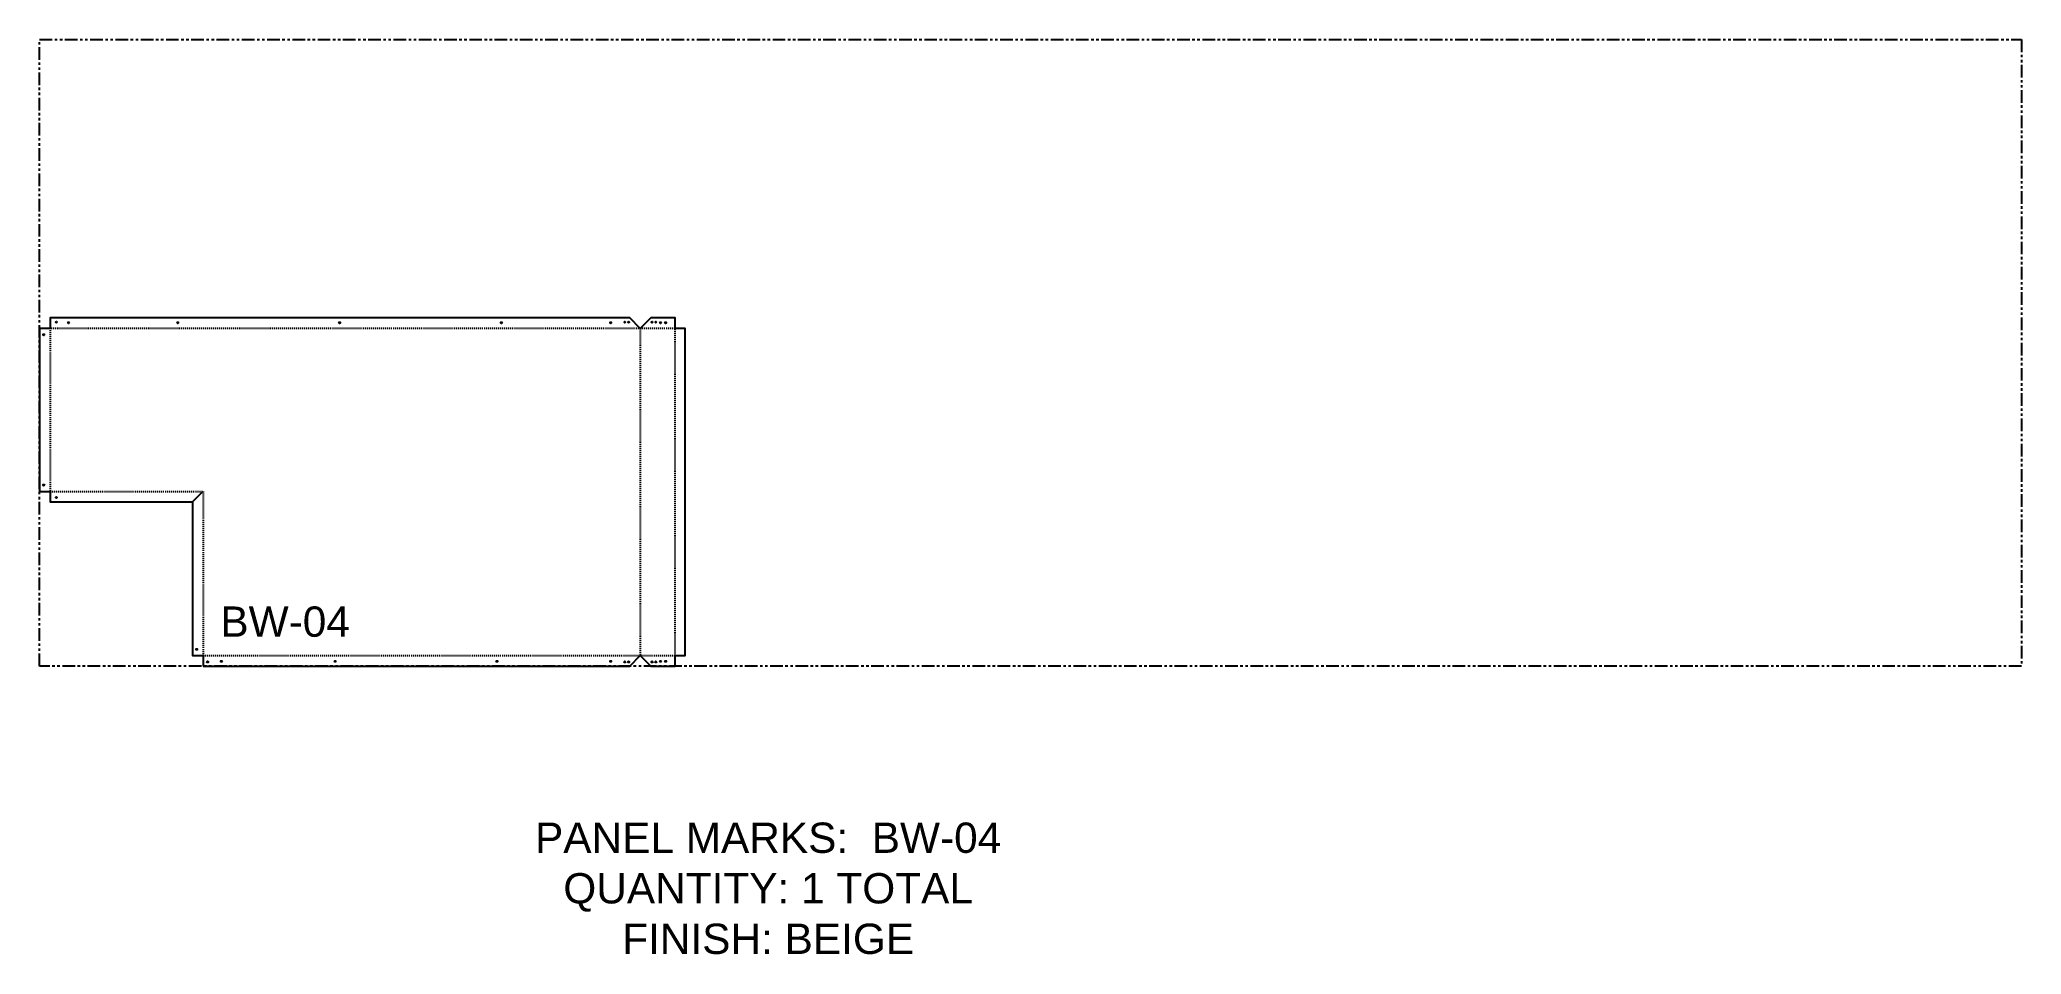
# Model space of a CAD drawing. Header units: inches. Extents: x 0 to 196, y -29 to 62.
import ezdxf

# ---------------------------------------------------------------- set-up
doc = ezdxf.new("R2010")
doc.units = ezdxf.units.IN
doc.header["$MEASUREMENT"] = 0
doc.linetypes.add('HIDDEN', pattern=[0.375, 0.25, -0.125])
doc.linetypes.add('PHANTOM', pattern=[2.5, 1.25, -0.25, 0.25, -0.25, 0.25, -0.25])
for name, color, linetype in [('DETAIL', 7, 'Continuous'), ('HOLES', 6, 'Continuous'), ('RELIEF', 82, 'Continuous'), ('ROUT', 1, 'HIDDEN'), ('SHEET', 5, 'PHANTOM'), ('TEXT', 2, 'PHANTOM')]:
    doc.layers.add(name, color=color, linetype=linetype)
doc.styles.get("Standard").update_dxf_attribs({"font": 'arial.ttf'})

msp = doc.modelspace()

# ---------------------------------------------------------------- linework, layer by layer
at = {"layer": 'DETAIL', "ltscale": 0.25}
msp.add_lwpolyline([(16.16, 0), (58.38, 0), (59.41, 1.04), (60.45, 0), (62.85, 0), (62.85, 1.04), (63.85, 1.04), (63.85, 33.41), (62.85, 33.41), (62.85, 34.45), (60.45, 34.45), (59.41, 33.41), (58.38, 34.45), (1.04, 34.45), (1.04, 33.41), (0, 33.41), (0, 17.29), (1.04, 17.29), (1.04, 16.26), (15.13, 16.26), (15.13, 1.04), (16.16, 1.04)], close=True, dxfattribs=at)
at = {"layer": 'HOLES', "ltscale": 0.25}
for centre in [(1.66, 34.04), (2.86, 33.98), (13.67, 33.98), (29.67, 33.98), (45.67, 33.98), (56.48, 33.98), (57.88, 34.04), (58.26, 34.04), (60.57, 34.04), (60.94, 34.04), (61.41, 33.98), (61.91, 33.98), (0.41, 32.79), (0.41, 17.91), (1.66, 16.68), (15.54, 1.66), (16.61, 0.41), (17.98, 0.47), (29.23, 0.47), (45.23, 0.47), (56.48, 0.47), (57.88, 0.41), (58.26, 0.41), (60.57, 0.41), (60.94, 0.41), (61.41, 0.47), (61.91, 0.47)]:
    msp.add_circle(centre, 0.0625, dxfattribs=at)
at = {"layer": 'RELIEF'}
msp.add_line((15.13, 16.26), (16.07, 17.2), dxfattribs=at)
at = {"layer": 'ROUT', "ltscale": 0.25}
for p, q in [((1.04, 34.45), (1.04, 16.26)), ((59.41, 33.41), (59.41, 1.04))]:
    msp.add_line(p, q, dxfattribs=at)
for points in [[(15.13, 1.04), (62.85, 1.04), (62.85, 33.41), (0, 33.41)], [(0, 17.29), (16.16, 17.29), (16.16, 0)]]:
    msp.add_lwpolyline(points, dxfattribs=at)
at = {"layer": 'SHEET'}
msp.add_lwpolyline([(0, 62), (196, 62), (196, 0), (0, 0)], close=True, dxfattribs=at)

# ---------------------------------------------------------------- texts
at = {"layer": 'TEXT', "char_height": 3, "attachment_point": 5}
for s, insert in [('BW-04', (24.28, 4.38)), ('PANEL MARKS:  BW-04\\PQUANTITY: 1 TOTAL\\PFINISH: BEIGE', (72.05, -22.01))]:
    msp.add_mtext_dynamic_manual_height_columns(s, width=199.7409, gutter_width=1, heights=[0], dxfattribs=dict(at, insert=insert))

doc.saveas('drawing.dxf')
